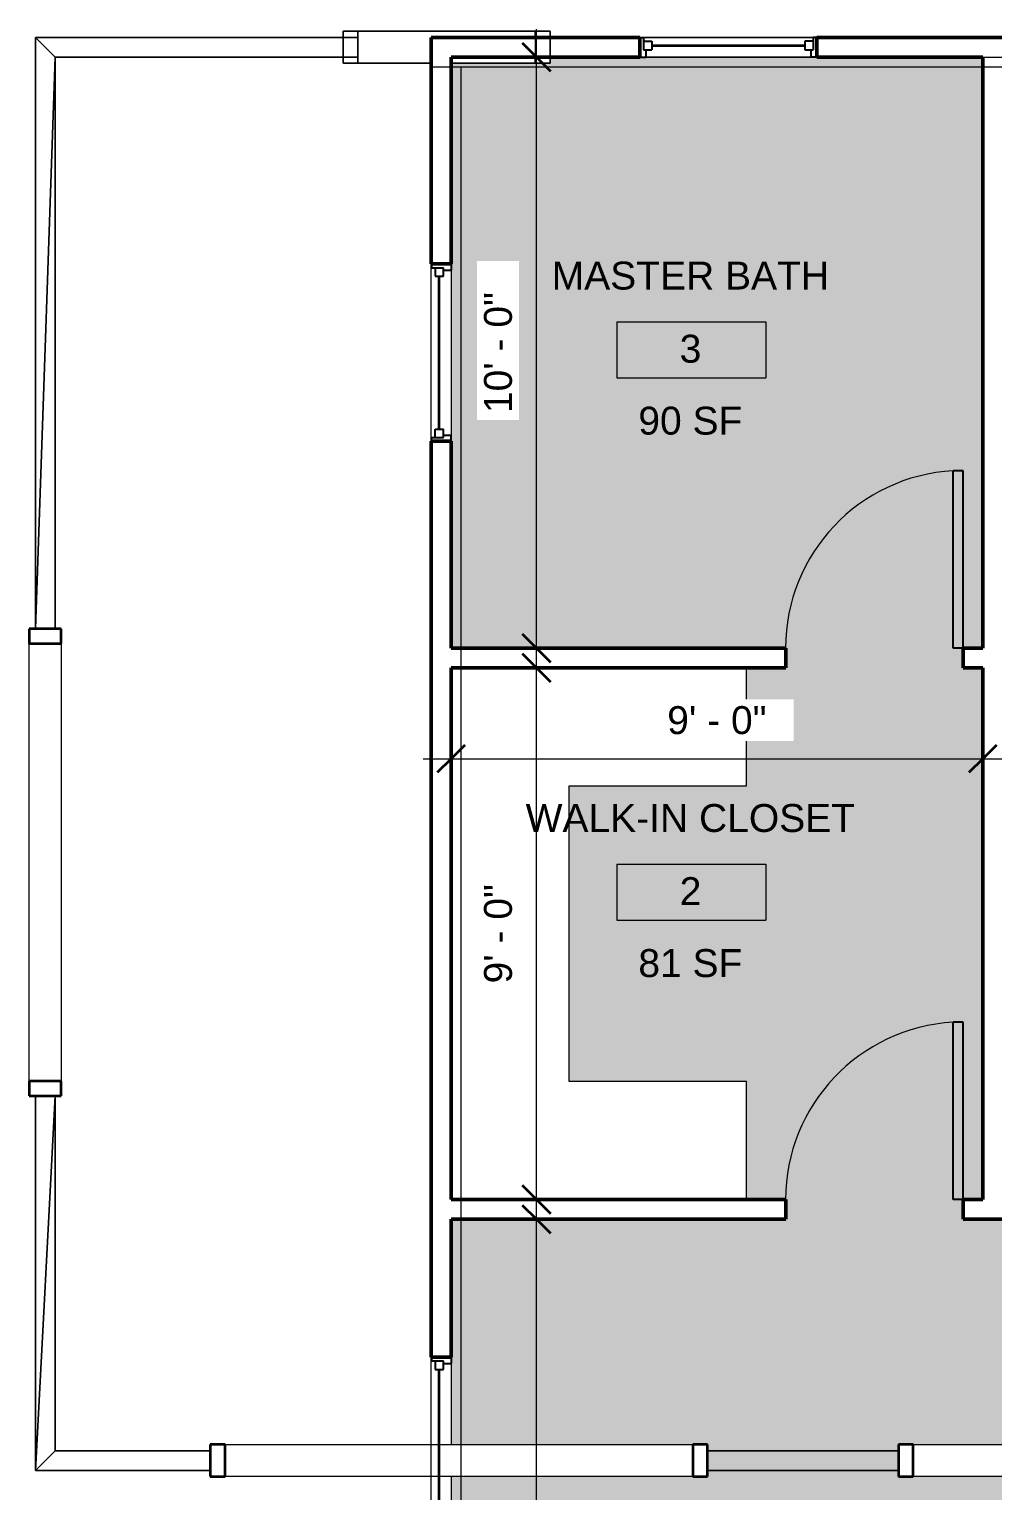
# Model space of a CAD drawing. Header units: inches. Extents: x -386 to 426, y -300 to 457.
# Drawn here: x -386.2 to -190.6, y -110.8 to 186 of the extents above; entities that cross this region are included whole.
import ezdxf

# ---------------------------------------------------------------- set-up
doc = ezdxf.new("R2010")
doc.units = ezdxf.units.IN
doc.header["$MEASUREMENT"] = 0
for name, color, linetype, lineweight in [('A-ANNO-DIMS', 211, 'Continuous', 9), ('A-ANNO-DIMS-48', 211, 'Continuous', 9), ('A-AREA-IDEN', 2, 'Continuous', 9), ('A-DOOR', 31, 'Continuous', 18), ('A-FLOR-PATT', 8, 'Continuous', 18), ('A-GENM', 13, 'Continuous', 18), ('A-GLAZ', 151, 'Continuous', 18), ('A-WALL', 113, 'Continuous', 18)]:
    doc.layers.add(name, color=color, linetype=linetype, lineweight=lineweight)
doc.styles.add('Arial_1', font='arial.ttf', dxfattribs={"height": 5.669291})
doc.dimstyles.new('Linear_-_3mm_Arial', dxfattribs={"dimscale": 12, "dimtxt": 5.784148, "dimasz": 0.472441, "dimexe": 0.472441, "dimexo": 0.314961, "dimgap": 0.275591, "dimtad": 1, "dimdec": 1, "dimrnd": 0.5, "dimzin": 1, "dimdsep": 46, "dimlunit": 4, "dimtxsty": 'Arial_1', "dimblk1": 'OBLIQUE', "dimblk2": 'OBLIQUE', "dimsah": 1, "dimcen": 0.09, "dimdle": 0.472441, "dimazin": 0, "dimtfac": 1, "dimtdec": 4, "dimtix": 1, "dimtmove": 0, "dimatfit": 3, "dimfxl": 1, "dimtvp": 1, "dimtfill": 1, "dimfrac": 2, "dimtolj": 1, "dimtzin": 0, "dimarcsym": 2})

# ---------------------------------------------------------------- blocks, each defined once
blk = doc.blocks.new('Lake_Mills_Residence_Expansion014001 - Lake_Mills_Residence_Expansion014001-266006-LEVEL 1')
at = {"layer": 'A-GENM', "color": 7}
for p, q in [((-322.46, 185.58), (-322.46, 179.08)), ((-322.46, 185.58), (-322.46, 179.08)), ((-322.46, 179.08), (-322.46, 185.58)), ((-322.46, 185.58), (-319.46, 185.58)), ((-319.46, 185.58), (-322.46, 185.58)), ((-322.46, 185.58), (-319.46, 185.58)), ((-322.46, 185.58), (-319.46, 185.58)), ((-319.46, 185.58), (-322.46, 185.58)), ((-319.46, 185.58), (-322.46, 185.58)), ((-319.46, 185.58), (-322.46, 185.58)), ((-319.46, 179.08), (-319.46, 185.58)), ((-319.46, 179.08), (-319.46, 185.58)), ((-319.46, 185.58), (-283.46, 185.58)), ((-319.46, 185.58), (-319.46, 179.08)), ((-283.46, 185.58), (-319.46, 185.58)), ((-283.46, 185.58), (-283.46, 184.33)), ((-283.46, 185.58), (-283.46, 179.08)), ((-283.46, 185.58), (-280.46, 185.58)), ((-283.46, 185.58), (-280.46, 185.58)), ((-280.46, 185.58), (-283.46, 185.58)), ((-280.46, 185.58), (-283.46, 185.58)), ((-280.46, 185.58), (-283.46, 185.58)), ((-283.46, 184.33), (-283.46, 185.58)), ((-280.46, 185.58), (-280.46, 184.33)), ((-280.46, 184.33), (-280.46, 185.58)), ((-280.46, 179.08), (-280.46, 185.58)), ((-319.46, 179.08), (-322.46, 179.08)), ((-322.46, 179.08), (-319.46, 179.08)), ((-322.46, 179.08), (-319.46, 179.08)), ((-319.46, 179.08), (-322.46, 179.08)), ((-322.46, 179.08), (-319.46, 179.08)), ((-322.46, 179.08), (-319.46, 179.08)), ((-319.46, 179.08), (-322.46, 179.08)), ((-304.56, 179.08), (-319.46, 179.08)), ((-319.46, 179.08), (-304.56, 179.08)), ((-283.46, 179.08), (-300.56, 179.08)), ((-300.56, 179.08), (-283.46, 179.08)), ((-283.46, 180.33), (-283.46, 179.08)), ((-283.46, 179.08), (-283.46, 180.33)), ((-283.46, 179.08), (-280.46, 179.08)), ((-283.46, 179.08), (-280.46, 179.08)), ((-283.46, 179.08), (-280.46, 179.08)), ((-280.46, 179.08), (-283.46, 179.08)), ((-280.46, 179.08), (-283.46, 179.08)), ((-280.46, 180.33), (-280.46, 179.08)), ((-280.46, 179.08), (-280.46, 180.33))]:
    blk.add_line(p, q, dxfattribs=at)
blk = doc.blocks.new('Lake_Mills_Residence_Expansion014001 - Lake_Mills_Residence_Expansion014001-266010-LEVEL 1')
blk.add_blockref('Lake_Mills_Residence_Expansion014001 - Lake_Mills_Residence_Expansion014001-266006-LEVEL 1', (0, 0))
blk = doc.blocks.new('Lake_Mills_Residence_Expansion015001 - Lake_Mills_Residence_Expansion015001-266017-LEVEL 1')
at = {"layer": 'A-GENM', "color": 250, "lineweight": 35}
for p, q in [((-206.7, -101.42), (-209.7, -101.42)), ((-209.7, -101.42), (-209.7, -107.92)), ((-206.7, -107.92), (-206.7, -101.42)), ((-161.21, -101.42), (-164.21, -101.42)), ((-164.21, -101.42), (-164.21, -107.92)), ((-161.21, -107.92), (-161.21, -101.42)), ((-209.7, -107.92), (-206.7, -107.92)), ((-164.21, -107.92), (-161.21, -107.92))]:
    blk.add_line(p, q, dxfattribs=at)
at = {"layer": 'A-GENM', "color": 7}
for p, q in [((-206.7, -101.42), (-164.21, -101.42)), ((-164.21, -107.92), (-206.7, -107.92))]:
    blk.add_line(p, q, dxfattribs=at)
blk = doc.blocks.new('Lake_Mills_Residence_Expansion019001 - Lake_Mills_Residence_Expansion019001-266035-LEVEL 1')
at = {"layer": 'A-GENM', "color": 250, "lineweight": 35}
for p, q in [((-346.45, -101.42), (-349.46, -101.42)), ((-349.46, -101.42), (-349.46, -107.92)), ((-346.45, -107.92), (-346.45, -101.42)), ((-248.46, -101.42), (-251.46, -101.42)), ((-251.46, -101.42), (-251.46, -107.92)), ((-248.46, -107.92), (-248.46, -101.42)), ((-349.46, -107.92), (-346.45, -107.92)), ((-251.46, -107.92), (-248.46, -107.92))]:
    blk.add_line(p, q, dxfattribs=at)
at = {"layer": 'A-GENM', "color": 7}
for p, q in [((-346.45, -101.42), (-251.46, -101.42)), ((-251.46, -107.92), (-346.45, -107.92))]:
    blk.add_line(p, q, dxfattribs=at)
blk = doc.blocks.new('Lake_Mills_Residence_Expansion020001 - Lake_Mills_Residence_Expansion020001-266060-LEVEL 1')
at = {"layer": 'A-GENM', "color": 250, "lineweight": 35}
for p, q in [((-379.71, 64.27), (-386.21, 64.27)), ((-386.21, 64.27), (-386.21, 61.27)), ((-379.71, 61.27), (-379.71, 64.27)), ((-386.21, 61.27), (-379.71, 61.27)), ((-379.71, -27.61), (-386.21, -27.61)), ((-386.21, -27.61), (-386.21, -30.61)), ((-379.71, -30.61), (-379.71, -27.61)), ((-386.21, -30.61), (-379.71, -30.61))]:
    blk.add_line(p, q, dxfattribs=at)
at = {"layer": 'A-GENM', "color": 7}
for p, q in [((-386.21, -27.61), (-386.21, 61.27)), ((-379.71, 61.27), (-379.71, -27.61))]:
    blk.add_line(p, q, dxfattribs=at)
blk = doc.blocks.new('Lake_Mills_Residence_Expansion300002 - Lake_Mills_Residence_Expansion300002-266074-LEVEL 1')
at = {"layer": 'A-GENM', "color": 7}
for p, q in [((-384.96, 184.33), (-384.96, 64.27)), ((-384.96, 184.33), (-384.96, 64.27)), ((-384.96, 64.27), (-384.96, 184.33)), ((-384.96, 184.33), (-380.96, 180.33)), ((-380.96, 180.33), (-384.96, 184.33)), ((-384.96, 184.33), (-322.46, 184.33)), ((-322.46, 184.33), (-384.96, 184.33)), ((-322.46, 184.33), (-384.96, 184.33)), ((-322.46, 184.33), (-319.46, 184.33)), ((-319.46, 184.33), (-322.46, 184.33)), ((-322.46, 184.33), (-322.46, 180.33)), ((-322.46, 180.33), (-322.46, 184.33)), ((-322.46, 180.33), (-322.46, 184.33)), ((-185.96, 184.33), (-280.46, 184.33)), ((-280.46, 184.33), (-280.46, 180.33)), ((-384.96, 64.27), (-380.96, 180.33)), ((-380.96, 180.33), (-384.96, 64.27)), ((-380.96, 180.33), (-380.96, 64.27)), ((-322.46, 180.33), (-380.96, 180.33)), ((-380.96, 64.27), (-380.96, 180.33)), ((-380.96, 64.27), (-380.96, 180.33)), ((-380.96, 180.33), (-322.46, 180.33)), ((-380.96, 180.33), (-322.46, 180.33)), ((-322.46, 180.33), (-319.46, 180.33)), ((-319.46, 180.33), (-322.46, 180.33)), ((-280.46, 180.33), (-185.96, 180.33)), ((-384.96, 64.27), (-380.96, 64.27)), ((-384.96, -106.67), (-380.96, -30.61)), ((-384.96, -106.67), (-384.96, -30.61)), ((-380.96, -30.61), (-384.96, -106.67)), ((-384.96, -30.61), (-384.96, -106.67)), ((-384.96, -30.61), (-384.96, -106.67)), ((-380.96, -30.61), (-384.96, -30.61)), ((-380.96, -30.61), (-380.96, -102.67)), ((-380.96, -102.67), (-380.96, -30.61)), ((-380.96, -102.67), (-380.96, -30.61)), ((-384.96, -106.67), (-380.96, -102.67)), ((-380.96, -102.67), (-384.96, -106.67)), ((-380.96, -102.67), (-349.46, -102.67)), ((-349.46, -102.67), (-380.96, -102.67)), ((-349.46, -102.67), (-380.96, -102.67)), ((-349.46, -106.67), (-349.46, -102.67)), ((-248.46, -102.67), (-209.71, -102.67)), ((-209.71, -102.67), (-248.46, -102.67)), ((-209.71, -102.67), (-248.46, -102.67)), ((-248.46, -102.67), (-248.46, -106.67)), ((-209.71, -106.67), (-209.71, -102.67)), ((-349.46, -106.67), (-384.96, -106.67)), ((-384.96, -106.67), (-349.46, -106.67)), ((-384.96, -106.67), (-349.46, -106.67)), ((-209.71, -106.67), (-248.46, -106.67)), ((-248.46, -106.67), (-209.71, -106.67)), ((-248.46, -106.67), (-209.71, -106.67))]:
    blk.add_line(p, q, dxfattribs=at)
blk = doc.blocks.new('Lake_Mills_Residence_Expansion300002 - Lake_Mills_Residence_Expansion300002-266078-LEVEL 1')
blk.add_blockref('Lake_Mills_Residence_Expansion300002 - Lake_Mills_Residence_Expansion300002-266074-LEVEL 1', (0, 0))
blk = doc.blocks.new('lake_mills_residence_expansion IFC MODEL_rvt-1-LEVEL 1')
at = {"lineweight": 18}
for name in ['Lake_Mills_Residence_Expansion300002 - Lake_Mills_Residence_Expansion300002-266078-LEVEL 1', 'Lake_Mills_Residence_Expansion014001 - Lake_Mills_Residence_Expansion014001-266010-LEVEL 1', 'Lake_Mills_Residence_Expansion020001 - Lake_Mills_Residence_Expansion020001-266060-LEVEL 1', 'Lake_Mills_Residence_Expansion019001 - Lake_Mills_Residence_Expansion019001-266035-LEVEL 1', 'Lake_Mills_Residence_Expansion015001 - Lake_Mills_Residence_Expansion015001-266017-LEVEL 1']:
    blk.add_blockref(name, (0, 0), dxfattribs=at)
blk = doc.blocks.new('M_Single-Flush - 3_ x 7_-337911-LEVEL 1')
at = {"layer": 'A-DOOR', "lineweight": 25}
for p, q in [((15.99, 2), (15.99, 38.01)), ((18, 38.01), (15.99, 38.01)), ((18, 2), (18, 38.01)), ((18, 2), (15.99, 2))]:
    blk.add_line(p, q, dxfattribs=at)
at = {"layer": 'A-DOOR'}
blk.add_arc((18, 2), 36.07, 93.1914, 180, dxfattribs=at)
blk = doc.blocks.new('M_Fixed - 3_ x 6_-338559-LEVEL 1')
at = {"layer": 'A-GLAZ', "lineweight": 25}
for p, q in [((-18, 2.51), (-17.25, 2.51)), ((-17.25, 2.51), (-17.25, 0.03)), ((-17.25, 1.76), (-15.52, 1.76)), ((-17.25, 0.03), (-15.52, 0.03)), ((-16.74, 0.03), (-16.74, -1.49)), ((-15.52, 1.76), (-15.52, 0.03)), ((15.52, 1.76), (15.52, 0.03)), ((17.25, 1.76), (15.52, 1.76)), ((15.52, 0.03), (17.25, 0.03)), ((16.74, 0.03), (16.74, -1.49)), ((17.25, 2.51), (17.25, 0.03)), ((17.96, 2.51), (17.25, 2.51)), ((-18, -1.49), (-16.74, -1.49)), ((18, -1.49), (16.74, -1.49))]:
    blk.add_line(p, q, dxfattribs=at)
at = {"layer": 'A-GLAZ', "lineweight": 35}
blk.add_line((-15.52, 0.9), (15.52, 0.9), dxfattribs=at)
blk = doc.blocks.new('Generic Models 1 - Generic Models 1-344700-LEVEL 1')
at = {"layer": 'A-GENM'}
for p, q in [((-240.56, 32.33), (-240.56, 56.33)), ((-276.56, -27.67), (-276.56, 32.33)), ((-276.56, 32.33), (-240.56, 32.33)), ((-240.56, -27.67), (-276.56, -27.67)), ((-240.56, -51.67), (-240.56, -27.67))]:
    blk.add_line(p, q, dxfattribs=at)
blk = doc.blocks.new('DIMBLOCK2-LEVEL 1')
at = {"layer": 'A-ANNO-DIMS-48'}
for p, q in [((-283.19, 54.66), (-283.19, 186)), ((-283.42, 180.33), (-277.52, 180.33)), ((-283.19, 180.33), (-283.42, 180.33)), ((-283.42, 60.33), (-277.52, 60.33)), ((-283.19, 60.33), (-283.42, 60.33))]:
    blk.add_line(p, q, dxfattribs=at)
at = {"layer": 'A-ANNO-DIMS-48', "lineweight": 35}
for p, q in [((-283.19, 180.33), (-286.03, 183.17)), ((-283.19, 180.33), (-280.36, 177.5)), ((-283.19, 60.33), (-286.03, 63.17)), ((-283.19, 60.33), (-280.36, 57.5))]:
    blk.add_line(p, q, dxfattribs=at)
at = {"layer": 'A-ANNO-DIMS-48', "color": 0, "insert": (-293.86, 108.05), "char_height": 5.669, "width": 29.4725, "attachment_point": 1, "rotation": 90, "line_spacing_factor": 0.941778, "style": 'Arial_1', "bg_fill": 3, "box_fill_scale": 1.25, "bg_fill_color": 9, "bg_fill_true_color": 13158600, "bg_fill_transparency": 0}
blk.add_mtext('10\' - 0"', dxfattribs=at)
blk = doc.blocks.new('_Oblique')
at = {"color": 0, "linetype": 'ByBlock', "lineweight": -2}
blk.add_line((-0.5, -0.5), (0.5, 0.5), dxfattribs=at)
blk = doc.blocks.new('DIMBLOCK3-LEVEL 1')
at = {"layer": 'A-ANNO-DIMS-48'}
for p, q in [((-283.19, -57.34), (-283.19, 62)), ((-283.42, 56.33), (-277.52, 56.33)), ((-283.19, 56.33), (-283.42, 56.33)), ((-283.42, -51.67), (-277.52, -51.67)), ((-283.19, -51.67), (-283.42, -51.67))]:
    blk.add_line(p, q, dxfattribs=at)
at = {"layer": 'A-ANNO-DIMS-48', "lineweight": 35}
for p, q in [((-283.19, 56.33), (-286.03, 59.17)), ((-283.19, 56.33), (-280.36, 53.5)), ((-283.19, -51.67), (-286.03, -48.83)), ((-283.19, -51.67), (-280.36, -54.5))]:
    blk.add_line(p, q, dxfattribs=at)
at = {"layer": 'A-ANNO-DIMS-48', "color": 0, "insert": (-293.86, -7.77), "char_height": 5.669, "width": 24.24, "attachment_point": 1, "rotation": 90, "line_spacing_factor": 0.941778, "style": 'Arial_1', "bg_fill": 3, "box_fill_scale": 1.25, "bg_fill_color": 9, "bg_fill_true_color": 13158600, "bg_fill_transparency": 0}
blk.add_mtext('9\' - 0"', dxfattribs=at)
blk = doc.blocks.new('M_Room Tag - Room Tag With Area-76204-LEVEL 1')
at = {"layer": 'A-AREA-IDEN'}
for p, q in [((-0.315, 0.1181), (-0.315, -0.1181)), ((-0.315, 0.1181), (0.315, 0.1181)), ((0.315, 0.1181), (0.315, -0.1181)), ((-0.315, -0.1181), (0.315, -0.1181))]:
    blk.add_line(p, q, dxfattribs=at)
blk = doc.blocks.new('DIMBLOCK4-LEVEL 1')
at = {"layer": 'A-ANNO-DIMS-48', "lineweight": 35}
for p, q in [((-300.56, 37.87), (-297.72, 40.71)), ((-192.56, 37.87), (-189.72, 40.71)), ((-300.56, 37.87), (-303.39, 35.04)), ((-192.56, 37.87), (-195.39, 35.04))]:
    blk.add_line(p, q, dxfattribs=at)
at = {"layer": 'A-ANNO-DIMS-48'}
for p, q in [((-306.23, 37.87), (-186.89, 37.87)), ((-300.56, 38.1), (-300.56, 32.2)), ((-300.56, 37.87), (-300.56, 38.1)), ((-192.56, 38.1), (-192.56, 32.2)), ((-192.56, 37.87), (-192.56, 38.1))]:
    blk.add_line(p, q, dxfattribs=at)
at = {"layer": 'A-ANNO-DIMS-48', "color": 0, "insert": (-256.66, 48.54), "char_height": 5.669, "width": 24.24, "attachment_point": 1, "line_spacing_factor": 0.941778, "style": 'Arial_1', "bg_fill": 3, "box_fill_scale": 1.25, "bg_fill_color": 9, "bg_fill_true_color": 13158600, "bg_fill_transparency": 0}
blk.add_mtext('9\' - 0"', dxfattribs=at)
blk = doc.blocks.new('DIMBLOCK5-LEVEL 1')
at = {"layer": 'A-ANNO-DIMS-48'}
for p, q in [((-283.19, -243.34), (-283.19, -50)), ((-283.42, -55.67), (-277.52, -55.67)), ((-283.19, -55.67), (-283.42, -55.67)), ((-283.42, -237.67), (-277.52, -237.67)), ((-283.19, -237.67), (-283.42, -237.67))]:
    blk.add_line(p, q, dxfattribs=at)
at = {"layer": 'A-ANNO-DIMS-48', "lineweight": 35}
for p, q in [((-283.19, -55.67), (-286.03, -52.83)), ((-283.19, -55.67), (-280.36, -58.5)), ((-283.19, -237.67), (-286.03, -234.83)), ((-283.19, -237.67), (-280.36, -240.5))]:
    blk.add_line(p, q, dxfattribs=at)
at = {"layer": 'A-ANNO-DIMS-48', "color": 0, "insert": (-293.86, -158.95), "char_height": 5.669, "width": 29.4725, "attachment_point": 1, "rotation": 90, "line_spacing_factor": 0.941778, "style": 'Arial_1', "bg_fill": 3, "box_fill_scale": 1.25, "bg_fill_color": 9, "bg_fill_true_color": 13158600, "bg_fill_transparency": 0}
blk.add_mtext('15\' - 2"', dxfattribs=at)

msp = doc.modelspace()

# ---------------------------------------------------------------- hatches: boundary and pattern name
at = {"layer": 'A-FLOR-PATT'}
h = msp.add_hatch(dxfattribs=at)
h.set_pattern_fill('FP_1', color=256, style=0, pattern_type=2)
h.set_pattern_definition([(216.87, (3.148, 7.871), (23.612372, 15.741842), [3.935, -35.419]), (206.565, (7.871, 5.51), (-7.870966, -7.870952), [8.8, -8.8]), (198.435, (7.871, 1.574), (-15.741811, -7.870923), [4.978, -19.912])])
h.paths.add_polyline_path([(-97.18, -299.67), (-95.94, -299.67), (-95.94, -241.67), (-97.15, -241.67), (-97.15, -298.45), (-303.34, -298.45), (-303.34, -241.67), (-304.56, -241.67), (-304.56, -299.67), (-98.73, -299.67)], flags=0)
h.paths.add_polyline_path([(-288.64, -296.88), (-98.73, -296.88), (-98.73, -241.67), (-103.94, -241.67), (-103.94, -237.67), (-99.94, -237.67), (-99.94, -102.67), (-99.94, -102.67), (-99.94, -2.01), (-103.94, -2.01), (-103.94, 1.99), (-95.94, 1.99), (-95.94, 56.33), (-99.94, 56.33), (-99.94, 61.01), (-140.94, 61.01), (-140.94, 56.33), (-149.94, 56.33), (-149.94, 60.33), (-144.94, 60.33), (-144.94, 93.02), (-188.56, 93.02), (-188.56, 60.33), (-185.94, 60.33), (-185.94, 56.33), (-188.56, 56.33), (-188.56, 1.99), (-139.94, 1.99), (-139.94, -2.01), (-160.56, -2.01), (-160.56, -10.01), (-164.56, -10.01), (-164.56, -2.01), (-188.56, -2.01), (-188.56, -51.67), (-164.56, -51.67), (-164.56, -46.01), (-160.56, -46.01), (-160.56, -55.67), (-196.56, -55.67), (-196.56, -51.67), (-192.56, -51.67), (-192.56, 56.33), (-196.56, 56.33), (-196.56, 60.33), (-192.56, 60.33), (-192.56, 180.33), (-280.46, 180.33), (-280.46, 179.08), (-300.56, 179.08), (-300.56, 60.33), (-232.56, 60.33), (-232.56, 56.33), (-240.56, 56.33), (-240.56, 32.33), (-276.56, 32.33), (-276.56, -27.67), (-240.56, -27.67), (-240.56, -51.67), (-232.56, -51.67), (-232.56, -55.67), (-300.56, -55.67), (-300.56, -101.42), (-248.46, -101.42), (-248.46, -107.92), (-300.56, -107.92), (-300.56, -237.67), (-139.94, -237.67), (-139.94, -241.67), (-301.77, -241.67), (-301.77, -296.88)], flags=0)
h.paths.add_polyline_path([(-217.92, -173.71), (-295.94, -173.71), (-295.94, -113.67), (-216.92, -113.67), (-216.92, -173.71)], flags=0)
h.paths.add_polyline_path([(-206.7, -107.92), (-209.7, -107.92), (-209.7, -101.42), (-161.21, -101.42), (-161.21, -107.92), (-192.56, -107.92)], flags=0)
h.paths.add_polyline_path([(-140.94, 117.99), (-123.74, 126.01), (-122.84, 129.69), (-120.35, 124.33), (-119.45, 128.01), (-103.7, 135.35), (-103.7, 138.99), (-140.94, 138.99), (-140.94, 138.81), (-139.49, 138.81), (-139.49, 133.48), (-140.94, 133.48), (-140.94, 118.57)], flags=0)
h.paths.add_polyline_path([(-102.12, 136.09), (-99.94, 137.11), (-99.94, 138.99), (-102.12, 138.99), (-102.12, 136.19)], flags=0)

# ---------------------------------------------------------------- linework, layer by layer
at = {"layer": 'A-WALL', "lineweight": 50}
for p, q in [((-262.25, 184.33), (-304.56, 184.33)), ((-304.56, 184.33), (-304.56, 138.33)), ((-262.25, 180.33), (-262.25, 184.33)), ((-162.25, 184.33), (-226.25, 184.33)), ((-226.25, 184.33), (-226.25, 180.33)), ((-300.56, 180.33), (-262.25, 180.33)), ((-300.56, 138.33), (-300.56, 180.33)), ((-226.25, 180.33), (-192.56, 180.33)), ((-192.56, 180.33), (-192.56, 60.33)), ((-304.56, 138.33), (-300.56, 138.33)), ((-304.56, 102.33), (-304.56, -83.67)), ((-300.56, 102.33), (-304.56, 102.33)), ((-300.56, 60.33), (-300.56, 102.33)), ((-232.56, 60.33), (-300.56, 60.33)), ((-232.56, 56.33), (-232.56, 60.33)), ((-192.56, 60.33), (-196.56, 60.33)), ((-196.56, 60.33), (-196.56, 56.33)), ((-300.56, -51.67), (-300.56, 56.33)), ((-300.56, 56.33), (-232.56, 56.33)), ((-196.56, 56.33), (-192.56, 56.33)), ((-192.56, 56.33), (-192.56, -51.67)), ((-232.56, -51.67), (-300.56, -51.67)), ((-232.56, -55.67), (-232.56, -51.67)), ((-192.56, -51.67), (-196.56, -51.67)), ((-196.56, -51.67), (-196.56, -55.67)), ((-300.56, -83.67), (-300.56, -55.67)), ((-300.56, -55.67), (-232.56, -55.67)), ((-196.56, -55.67), (-160.56, -55.67)), ((-304.56, -83.67), (-300.56, -83.67))]:
    msp.add_line(p, q, dxfattribs=at)
at = {"layer": 'A-WALL'}
for p, q in [((-262.25, 184.33), (-226.25, 184.33)), ((-101.94, 178.33), (-304.56, 178.33)), ((-298.56, 178.33), (-298.56, -235.67)), ((-226.25, 180.33), (-262.25, 180.33)), ((-304.56, -209.67), (-304.56, 138.33)), ((-300.56, 138.33), (-300.56, 102.33)), ((-300.56, -83.67), (-300.56, -101.42)), ((-300.56, -107.92), (-300.56, -119.67))]:
    msp.add_line(p, q, dxfattribs=at)

# ---------------------------------------------------------------- block references
at = {"lineweight": 5}
msp.add_blockref('lake_mills_residence_expansion IFC MODEL_rvt-1-LEVEL 1', (0, 0), dxfattribs=at)
at = {"layer": 'A-AREA-IDEN', "xscale": 47.99999999999997, "yscale": 47.99999999999997, "zscale": 47.99999999999997}
for p in [(-251.77, 120.91), (-251.77, 10.76)]:
    msp.add_blockref('M_Room Tag - Room Tag With Area-76204-LEVEL 1', p, dxfattribs=at)
at = {"layer": 'A-DOOR'}
for p in [(-214.56, 58.33), (-214.56, -53.67)]:
    msp.add_blockref('M_Single-Flush - 3_ x 7_-337911-LEVEL 1', p, dxfattribs=at)
at = {"layer": 'A-GENM'}
msp.add_blockref('Generic Models 1 - Generic Models 1-344700-LEVEL 1', (0, 0), dxfattribs=at)
at = {"layer": 'A-GLAZ'}
msp.add_blockref('M_Fixed - 3_ x 6_-338559-LEVEL 1', (-244.25, 181.82), dxfattribs=at)
at = {"layer": 'A-GLAZ', "rotation": 89.99999999999991}
for p in [(-302.04, 120.33), (-302.04, -101.67)]:
    msp.add_blockref('M_Fixed - 3_ x 6_-338559-LEVEL 1', p, dxfattribs=at)

# ---------------------------------------------------------------- texts
at = {"layer": 'A-AREA-IDEN', "attachment_point": 2, "line_spacing_factor": 0.941778, "style": 'Arial_1'}
for s, insert, char_height, width in [('3', (-251.93, 123.96), 5.67, 5.2747), ('90 SF', (-251.96, 109.35), 5.669, 25.2633), ('2', (-251.93, 13.81), 5.67, 5.2747), ('81 SF', (-251.96, -0.8), 5.669, 25.2633)]:
    msp.add_mtext(s, dxfattribs=dict(at, insert=insert, char_height=char_height, width=width))

# ---------------------------------------------------------------- next in the draw order: dimensions: what is measured, and where the dimension line sits
at = {"layer": 'A-ANNO-DIMS'}
dim = msp.add_linear_dim(base=(-283.19, 180.33), p1=(-287.2, 60.33), p2=(-287.2, 180.33), angle=90, dimstyle='Linear_-_3mm_Arial', override={"dimpost": '<>', "dimfxl": 120}, dxfattribs=at)
dim.commit()
dim.dimension.update_dxf_attribs({"geometry": 'DIMBLOCK2-LEVEL 1', "text_midpoint": (-289.39, 120.33)})

# ---------------------------------------------------------------- next in the draw order: texts
at = {"layer": 'A-AREA-IDEN', "insert": (-251.96, 138.81), "char_height": 5.6693, "width": 67.1836, "attachment_point": 2, "line_spacing_factor": 0.941778, "style": 'Arial_1'}
msp.add_mtext('MASTER BATH', dxfattribs=at)

# ---------------------------------------------------------------- next in the draw order: dimensions: what is measured, and where the dimension line sits
at = {"layer": 'A-ANNO-DIMS'}
dim = msp.add_linear_dim(base=(-283.19, 56.33), p1=(-287.2, -51.67), p2=(-287.2, 56.33), angle=90, dimstyle='Linear_-_3mm_Arial', override={"dimpost": '<>', "dimfxl": 108}, dxfattribs=at)
dim.commit()
dim.dimension.update_dxf_attribs({"geometry": 'DIMBLOCK3-LEVEL 1', "text_midpoint": (-289.39, 2.33)})

# ---------------------------------------------------------------- next in the draw order: texts
at = {"layer": 'A-AREA-IDEN', "insert": (-251.96, 28.66), "char_height": 5.6693, "width": 79.8152, "attachment_point": 2, "line_spacing_factor": 0.941778, "style": 'Arial_1'}
msp.add_mtext('WALK-IN CLOSET', dxfattribs=at)

# ---------------------------------------------------------------- next in the draw order: dimensions: what is measured, and where the dimension line sits
at = {"layer": 'A-ANNO-DIMS'}
dim = msp.add_linear_dim(base=(-192.56, 37.87), p1=(-300.56, 41.88), p2=(-192.56, 41.88), dimstyle='Linear_-_3mm_Arial', override={"dimpost": '<>', "dimfxl": 108}, dxfattribs=at)
dim.commit()
dim.dimension.update_dxf_attribs({"geometry": 'DIMBLOCK4-LEVEL 1', "text_midpoint": (-246.56, 44.07)})
dim = msp.add_linear_dim(base=(-283.19, -55.67), p1=(-287.2, -237.67), p2=(-287.2, -55.67), angle=90, dimstyle='Linear_-_3mm_Arial', override={"dimpost": '<>', "dimfxl": 182}, dxfattribs=at)
dim.commit()
dim.dimension.update_dxf_attribs({"geometry": 'DIMBLOCK5-LEVEL 1', "text_midpoint": (-289.39, -146.67)})

doc.saveas('drawing.dxf')
